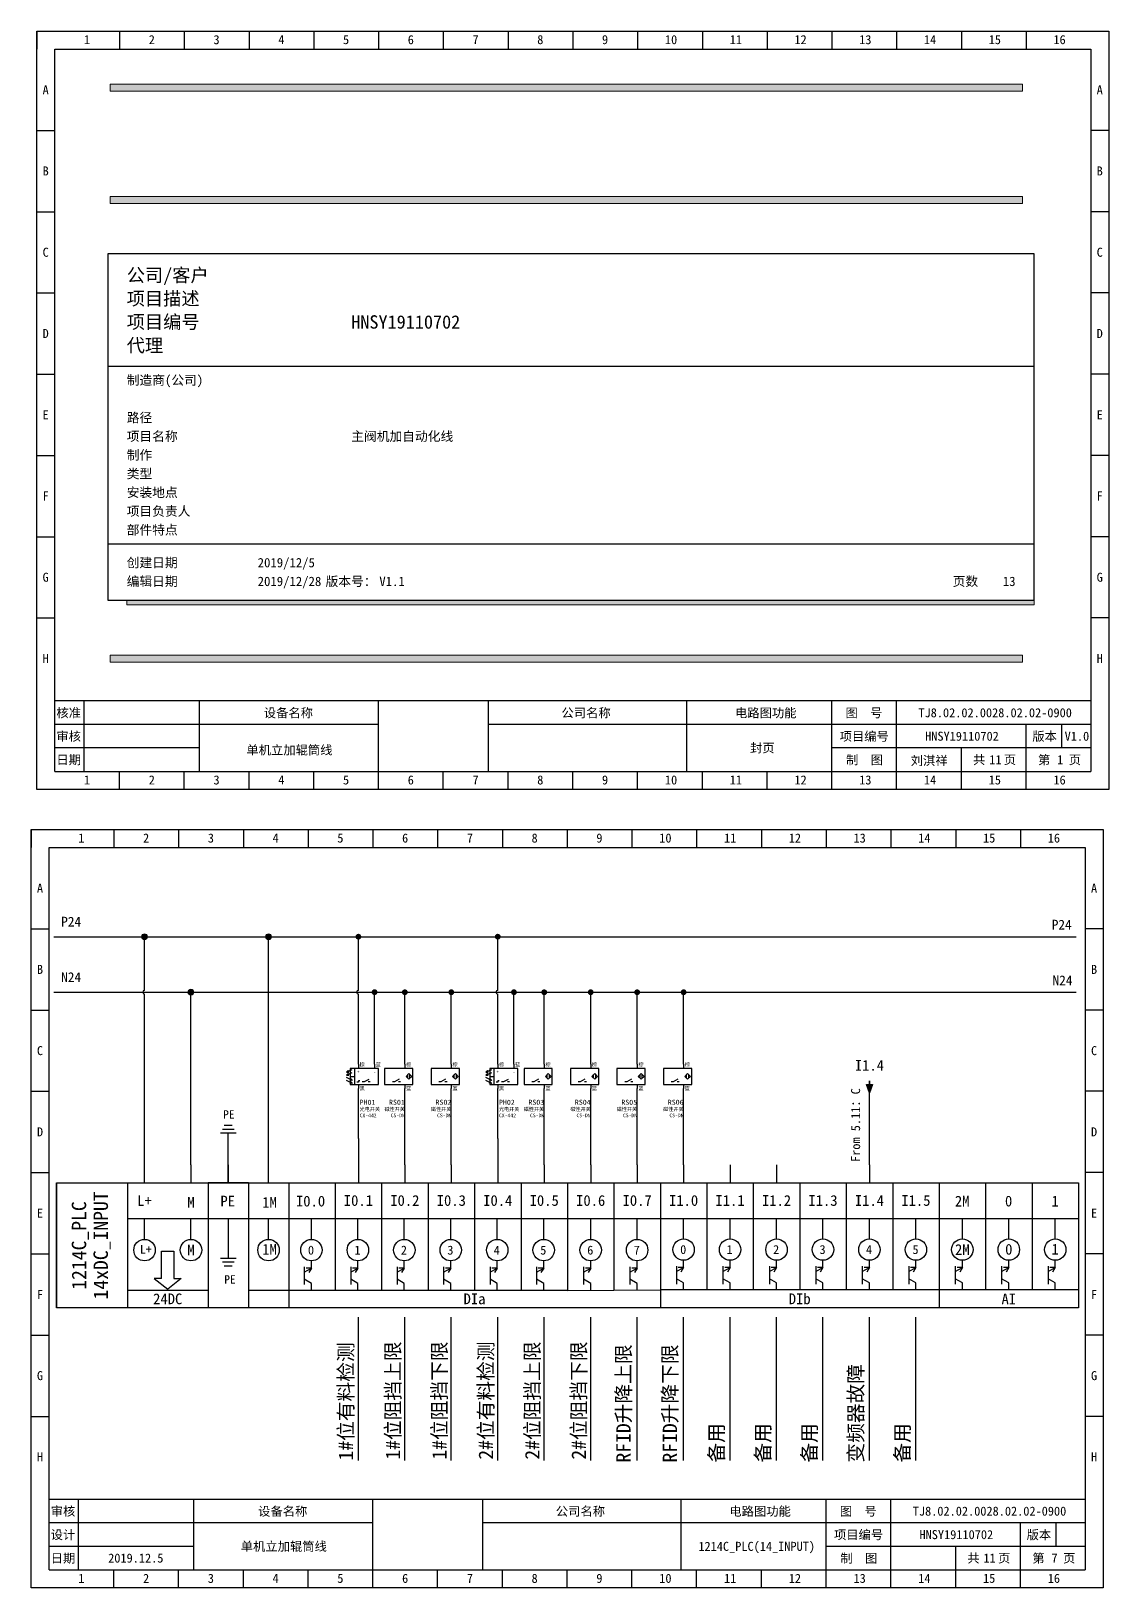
# Model space of a CAD drawing. Header units: millimetres. Extents: x 2035 to 3883, y 1511 to 1945.
# Drawn here: x 2035.1 to 2333.7, y 1513.8 to 1944.9 of the extents above; entities that cross this region are included whole.
import ezdxf
from ezdxf.enums import TextEntityAlignment as Align

# ---------------------------------------------------------------- set-up
doc = ezdxf.new("R2010")
doc.units = ezdxf.units.MM
for name, color, linetype, lineweight in [('EPLAN200', 73, 'Continuous', 35), ('EPLAN300', 5, 'Continuous', 25), ('EPLAN311', 1, 'Continuous', 25), ('EPLAN451', 73, 'Continuous', 35)]:
    doc.layers.add(name, color=color, linetype=linetype, lineweight=lineweight)
doc.styles.get("Standard").update_dxf_attribs({"font": 'arial.ttf'})
doc.styles.add('宋体', font='')
doc.styles.get('宋体').set_extended_font_data('宋体')

# ---------------------------------------------------------------- blocks, each defined once
blk = doc.blocks.new('*U89')
blk.add_line((-2.5, 0), (2.5, 0))
blk = doc.blocks.new('*U90')
at = {"color": 0, "linetype": 'ByBlock', "lineweight": -2, "transparency": 16777216}
for p in [(0, 0), (0, -22.5), (0, -45), (0, -67.5), (0, -90), (0, -112.5), (0, -135)]:
    blk.add_blockref('*U89', p, dxfattribs=at)
blk = doc.blocks.new('*U91')
blk.add_line((-2.5, 0), (2.5, 0))
blk = doc.blocks.new('*U92')
at = {"color": 0, "linetype": 'ByBlock', "lineweight": -2, "transparency": 16777216}
for p in [(0, 0), (0, -22.5), (0, -45), (0, -67.5), (0, -90), (0, -112.5), (0, -135)]:
    blk.add_blockref('*U91', p, dxfattribs=at)
blk = doc.blocks.new('制图图框')
for p, q in [((-2700.08, 789.32), (-2403.08, 789.32)), ((-2700.08, 579.32), (-2700.08, 789.32)), ((-2700.08, 789.32), (-2700.08, 784.32)), ((-2700.08, 789.32), (-2695.08, 789.32)), ((-2677.15, 789.32), (-2677.15, 784.32)), ((-2659.21, 789.32), (-2659.21, 784.32)), ((-2641.27, 789.32), (-2641.27, 784.32)), ((-2623.33, 789.32), (-2623.33, 784.32)), ((-2605.4, 789.32), (-2605.4, 784.32)), ((-2587.46, 789.32), (-2587.46, 784.32)), ((-2569.52, 789.32), (-2569.52, 784.32)), ((-2551.58, 789.32), (-2551.58, 784.32)), ((-2533.65, 789.32), (-2533.65, 784.32)), ((-2515.71, 789.32), (-2515.71, 784.32)), ((-2497.77, 789.32), (-2497.77, 784.32)), ((-2479.83, 789.32), (-2479.83, 784.32)), ((-2461.9, 789.32), (-2461.9, 784.32)), ((-2443.96, 789.32), (-2443.96, 784.32)), ((-2426.02, 789.32), (-2426.02, 784.32)), ((-2403.08, 789.32), (-2403.08, 579.32)), ((-2403.08, 789.32), (-2403.08, 784.32)), ((-2695.08, 784.32), (-2408.08, 784.32)), ((-2695.08, 584.32), (-2695.08, 784.32)), ((-2408.08, 784.32), (-2408.08, 584.32)), ((-2408.08, 603.82), (-2695.08, 603.82)), ((-2687.08, 603.82), (-2687.08, 584.32)), ((-2655.08, 603.82), (-2655.08, 584.32)), ((-2655.08, 603.82), (-2655.08, 584.32)), ((-2605.4, 579.32), (-2605.4, 603.82)), ((-2575.08, 603.82), (-2575.08, 584.32)), ((-2575.08, 603.82), (-2575.08, 584.32)), ((-2575.08, 603.82), (-2575.08, 584.32)), ((-2520.08, 603.82), (-2520.08, 584.32)), ((-2479.83, 579.32), (-2479.83, 603.82)), ((-2461.9, 579.32), (-2461.9, 603.82)), ((-2655.08, 597.32), (-2695.08, 597.32)), ((-2605.4, 597.32), (-2655.08, 597.32)), ((-2408.08, 597.32), (-2575.08, 597.32)), ((-2426.02, 579.32), (-2426.02, 597.32)), ((-2416.18, 597.32), (-2416.18, 590.82)), ((-2655.08, 590.82), (-2695.08, 590.82)), ((-2408.08, 590.82), (-2479.83, 590.82)), ((-2443.96, 579.32), (-2443.96, 590.82)), ((-2695.08, 584.32), (-2408.08, 584.32)), ((-2677.15, 579.32), (-2677.15, 584.32)), ((-2659.21, 579.32), (-2659.21, 584.32)), ((-2641.27, 579.32), (-2641.27, 584.32)), ((-2623.33, 579.32), (-2623.33, 584.32)), ((-2587.46, 579.32), (-2587.46, 584.32)), ((-2569.52, 579.32), (-2569.52, 584.32)), ((-2551.58, 579.32), (-2551.58, 584.32)), ((-2533.65, 579.32), (-2533.65, 584.32)), ((-2515.71, 579.32), (-2515.71, 584.32)), ((-2497.77, 579.32), (-2497.77, 584.32)), ((-2403.08, 579.32), (-2700.08, 579.32))]:
    blk.add_line(p, q)
blk.add_blockref('*U90', (-2697.58, 761.82))
at = {"xscale": -1}
blk.add_blockref('*U92', (-2405.58, 761.82), dxfattribs=at)
at = {"style": '宋体'}
for s, p in [('1', (-2687.01, 785.71)), ('2', (-2669.07, 785.71)), ('3', (-2651.13, 785.71)), ('4', (-2633.2, 785.71)), ('5', (-2615.26, 785.71)), ('6', (-2597.32, 785.71)), ('7', (-2579.38, 785.71)), ('8', (-2561.45, 785.71)), ('9', (-2543.51, 785.71)), ('10', (-2526.07, 785.71)), ('11', (-2508.13, 785.71)), ('12', (-2490.2, 785.71)), ('13', (-2472.26, 785.71)), ('14', (-2454.32, 785.71)), ('15', (-2436.38, 785.71)), ('16', (-2418.45, 785.71)), ('A', (-2698.47, 771.84)), ('A', (-2406.47, 771.84)), ('B', (-2698.47, 749.34)), ('B', (-2406.47, 749.34)), ('C', (-2698.47, 726.84)), ('C', (-2406.47, 726.84)), ('D', (-2698.47, 704.34)), ('D', (-2406.47, 704.34)), ('E', (-2698.47, 681.84)), ('E', (-2406.47, 681.84)), ('F', (-2698.47, 659.34)), ('F', (-2406.47, 659.34)), ('G', (-2698.47, 636.84)), ('G', (-2406.47, 636.84)), ('H', (-2698.47, 614.34)), ('H', (-2406.47, 614.34)), ('审核', (-2694.65, 599.29)), ('设备名称', (-2637.2, 599.28)), ('公司名称', (-2554.73, 599.29)), ('电路图功能', (-2506.66, 599.29)), ('图  号', (-2476.05, 599.3)), ('设计', (-2694.66, 592.79)), ('项目编号', (-2477.68, 592.79)), ('版本', (-2424.3, 592.79)), ('日期', (-2694.66, 586.29)), ('制  图', (-2475.91, 586.28)), ('共   页', (-2440.72, 586.31)), ('第   页', (-2422.72, 586.3)), ('1', (-2687.01, 580.71)), ('2', (-2669.07, 580.71)), ('3', (-2651.13, 580.71)), ('4', (-2633.2, 580.71)), ('5', (-2615.26, 580.71)), ('6', (-2597.32, 580.71)), ('7', (-2579.38, 580.71)), ('8', (-2561.45, 580.71)), ('9', (-2543.51, 580.71)), ('10', (-2526.07, 580.71)), ('11', (-2508.13, 580.71)), ('12', (-2490.2, 580.71)), ('13', (-2472.26, 580.71)), ('14', (-2454.32, 580.71)), ('15', (-2436.38, 580.71)), ('16', (-2418.45, 580.71))]:
    blk.add_text(s, height=2.5, dxfattribs=at).set_placement(p)
blk = doc.blocks.new('*U71')
blk.add_line((0, 0.14), (0, 5.8))
blk.add_circle((0, -2.83), 2.97)
blk = doc.blocks.new('*U72')
at = {"color": 0, "linetype": 'ByBlock', "lineweight": -2, "transparency": 16777216}
for p in [(0, 0), (12.87, 0), (25.74, 0)]:
    blk.add_blockref('*U71', p, dxfattribs=at)
blk = doc.blocks.new('F26_001')
at = {"layer": 'EPLAN200', "linetype": 'Continuous', "lineweight": 13, "ltscale": 4}
for points in [[(9, 273.5), (399, 273.5), (399, 276.5), (9, 276.5)], [(9, 225.5), (399, 225.5), (399, 228.5), (9, 228.5)], [(16, 54), (404, 54), (404, 56), (16, 56)]]:
    blk.add_hatch(color=73, dxfattribs=at).paths.add_polyline_path(points, flags=0)
at = {"layer": 'EPLAN200', "linetype": 'Continuous', "lineweight": 9}
blk.add_hatch(color=73, dxfattribs=at).paths.add_polyline_path([(9, 29.5), (399, 29.5), (399, 32.5), (9, 32.5)], flags=0)
at = {"layer": 'EPLAN200', "color": 73, "linetype": 'Continuous', "lineweight": 25, "ltscale": 4}
for p, q in [((8, 156), (404, 156)), ((8, 80), (404, 80))]:
    blk.add_line(p, q, dxfattribs=at)
at = {"layer": 'EPLAN200', "color": 73, "linetype": 'Continuous', "lineweight": 13, "ltscale": 4}
for points in [[(9, 273.5), (399, 273.5), (399, 276.5), (9, 276.5)], [(9, 225.5), (399, 225.5), (399, 228.5), (9, 228.5)], [(16, 54), (404, 54), (404, 56), (16, 56)]]:
    blk.add_lwpolyline(points, close=True, dxfattribs=at)
at = {"layer": 'EPLAN200', "color": 73, "linetype": 'Continuous', "lineweight": 25, "ltscale": 4}
blk.add_lwpolyline([(8, 56), (404, 56), (404, 204), (8, 204)], close=True, dxfattribs=at)
at = {"layer": 'EPLAN200', "color": 73, "linetype": 'Continuous', "lineweight": 9}
blk.add_lwpolyline([(9, 29.5), (399, 29.5), (399, 32.5), (9, 32.5)], close=True, dxfattribs=at)
at = {"color": 73}
blk.add_attdef('4_11015', text='', height=2.85, dxfattribs=at).set_placement((404, 280), align=Align.RIGHT)
for tag, p, height in [('14_10015_1', (124, 254), 11.42), ('14_10100', (112, 192), 5.71), ('14_10011', (112, 182), 5.71), ('14_10013', (112, 172), 5.71), ('14_10014', (112, 162), 5.71), ('14_10015', (112, 148), 4), ('14_10901[1]', (112, 132), 4), ('14_10000', (112, 124), 4), ('14_10030', (112, 116), 4), ('14_10031', (112, 108), 4), ('14_10032', (112, 100), 4), ('14_10025', (112, 92), 4), ('14_10033', (112, 84), 4)]:
    blk.add_attdef(tag, p, '', height=height, dxfattribs=at)
for tag, p in [('14_10021', (72, 72)), ('14_10023', (72, 64))]:
    blk.add_attdef(tag, text='', height=4, dxfattribs=at).set_placement(p, align=Align.MIDDLE_LEFT)
blk.add_attdef('14_10300', text='', height=4, dxfattribs=at).set_placement((396, 64), align=Align.MIDDLE_RIGHT)
at = {"layer": 'EPLAN200', "color": 73, "style": '宋体'}
for s, height, p in [('公司/客户', 5.71, (16, 192)), ('项目描述', 5.71, (16, 182)), ('项目编号', 5.71, (16, 172)), ('代理', 5.71, (16, 162)), ('制造商(公司)', 3.997, (16, 148)), ('路径', 3.997, (16, 132)), ('项目名称', 3.997, (16, 124)), ('制作', 3.997, (16, 116)), ('类型', 3.997, (16, 108)), ('安装地点', 3.997, (16, 100)), ('项目负责人', 3.997, (16, 92)), ('部件特点', 3.997, (16, 84))]:
    blk.add_text(s, height=height, dxfattribs=at).set_placement(p)
for s, p in [('创建日期', (16, 72)), ('编辑日期', (16, 64)), ('版本号：', (101, 64)), ('V1.1', (124, 64))]:
    blk.add_text(s, height=3.997, dxfattribs=at).set_placement(p, align=Align.MIDDLE_LEFT)
blk.add_text('页数', height=3.997, dxfattribs=at).set_placement((380, 64), align=Align.MIDDLE_RIGHT)
blk = doc.blocks.new('*U102')
blk.add_line((-2.5, 0), (2.5, 0))
blk = doc.blocks.new('*U103')
at = {"color": 0, "linetype": 'ByBlock', "lineweight": -2, "transparency": 16777216}
for p in [(0, 0), (0, -22.5), (0, -45), (0, -67.5), (0, -90), (0, -112.5), (0, -135)]:
    blk.add_blockref('*U102', p, dxfattribs=at)
blk = doc.blocks.new('*U104')
blk.add_line((-2.5, 0), (2.5, 0))
blk = doc.blocks.new('*U105')
at = {"color": 0, "linetype": 'ByBlock', "lineweight": -2, "transparency": 16777216}
for p in [(0, 0), (0, -22.5), (0, -45), (0, -67.5), (0, -90), (0, -112.5), (0, -135)]:
    blk.add_blockref('*U104', p, dxfattribs=at)
blk = doc.blocks.new('目录图框')
for p, q in [((-3010.08, 789.32), (-2713.08, 789.32)), ((-3010.08, 579.32), (-3010.08, 789.32)), ((-3010.08, 789.32), (-3010.08, 784.32)), ((-3010.08, 789.32), (-3005.08, 789.32)), ((-2987.15, 789.32), (-2987.15, 784.32)), ((-2969.21, 789.32), (-2969.21, 784.32)), ((-2951.27, 789.32), (-2951.27, 784.32)), ((-2933.33, 789.32), (-2933.33, 784.32)), ((-2915.4, 789.32), (-2915.4, 784.32)), ((-2897.46, 789.32), (-2897.46, 784.32)), ((-2879.52, 789.32), (-2879.52, 784.32)), ((-2861.58, 789.32), (-2861.58, 784.32)), ((-2843.65, 789.32), (-2843.65, 784.32)), ((-2825.71, 789.32), (-2825.71, 784.32)), ((-2807.77, 789.32), (-2807.77, 784.32)), ((-2789.83, 789.32), (-2789.83, 784.32)), ((-2771.9, 789.32), (-2771.9, 784.32)), ((-2753.96, 789.32), (-2753.96, 784.32)), ((-2736.02, 789.32), (-2736.02, 784.32)), ((-2713.08, 789.32), (-2713.08, 579.32)), ((-2713.08, 789.32), (-2713.08, 784.32)), ((-3005.08, 784.32), (-2718.08, 784.32)), ((-3005.08, 584.32), (-3005.08, 784.32)), ((-2718.08, 784.32), (-2718.08, 584.32)), ((-2718.08, 603.82), (-3005.08, 603.82)), ((-2997.08, 603.82), (-2997.08, 584.32)), ((-2965.08, 603.82), (-2965.08, 584.32)), ((-2965.08, 603.82), (-2965.08, 584.32)), ((-2915.4, 579.32), (-2915.4, 603.82)), ((-2885.08, 603.82), (-2885.08, 584.32)), ((-2885.08, 603.82), (-2885.08, 584.32)), ((-2885.08, 603.82), (-2885.08, 584.32)), ((-2830.08, 603.82), (-2830.08, 584.32)), ((-2789.83, 579.32), (-2789.83, 603.82)), ((-2771.9, 579.32), (-2771.9, 603.82)), ((-2965.08, 597.32), (-3005.08, 597.32)), ((-2915.4, 597.32), (-2965.08, 597.32)), ((-2718.08, 597.32), (-2885.08, 597.32)), ((-2736.02, 579.32), (-2736.02, 597.32)), ((-2726.18, 597.32), (-2726.18, 590.82)), ((-2965.08, 590.82), (-3005.08, 590.82)), ((-2718.08, 590.82), (-2789.83, 590.82)), ((-2753.96, 579.32), (-2753.96, 590.82)), ((-3005.08, 584.32), (-2718.08, 584.32)), ((-2987.15, 579.32), (-2987.15, 584.32)), ((-2969.21, 579.32), (-2969.21, 584.32)), ((-2951.27, 579.32), (-2951.27, 584.32)), ((-2933.33, 579.32), (-2933.33, 584.32)), ((-2897.46, 579.32), (-2897.46, 584.32)), ((-2879.52, 579.32), (-2879.52, 584.32)), ((-2861.58, 579.32), (-2861.58, 584.32)), ((-2843.65, 579.32), (-2843.65, 584.32)), ((-2825.71, 579.32), (-2825.71, 584.32)), ((-2807.77, 579.32), (-2807.77, 584.32)), ((-2713.08, 579.32), (-3010.08, 579.32))]:
    blk.add_line(p, q)
blk.add_blockref('*U103', (-3007.58, 761.82))
at = {"xscale": -1}
blk.add_blockref('*U105', (-2715.58, 761.82), dxfattribs=at)
at = {"style": '宋体'}
for s, p in [('1', (-2997.01, 785.71)), ('2', (-2979.07, 785.71)), ('3', (-2961.13, 785.71)), ('4', (-2943.2, 785.71)), ('5', (-2925.26, 785.71)), ('6', (-2907.32, 785.71)), ('7', (-2889.38, 785.71)), ('8', (-2871.45, 785.71)), ('9', (-2853.51, 785.71)), ('10', (-2836.07, 785.71)), ('11', (-2818.13, 785.71)), ('12', (-2800.2, 785.71)), ('13', (-2782.26, 785.71)), ('14', (-2764.32, 785.71)), ('15', (-2746.38, 785.71)), ('16', (-2728.45, 785.71)), ('A', (-3008.47, 771.84)), ('A', (-2716.47, 771.84)), ('B', (-3008.47, 749.34)), ('B', (-2716.47, 749.34)), ('C', (-3008.47, 726.84)), ('C', (-2716.47, 726.84)), ('D', (-3008.47, 704.34)), ('D', (-2716.47, 704.34)), ('E', (-3008.47, 681.84)), ('E', (-2716.47, 681.84)), ('F', (-3008.47, 659.34)), ('F', (-2716.47, 659.34)), ('G', (-3008.47, 636.84)), ('G', (-2716.47, 636.84)), ('H', (-3008.47, 614.34)), ('H', (-2716.47, 614.34)), ('核准', (-3004.65, 599.29)), ('设备名称', (-2947.2, 599.28)), ('公司名称', (-2864.73, 599.29)), ('电路图功能', (-2816.66, 599.29)), ('图  号', (-2786.05, 599.3)), ('审核', (-3004.66, 592.79)), ('项目编号', (-2787.68, 592.79)), ('版本', (-2734.3, 592.79)), ('日期', (-3004.66, 586.29)), ('制  图', (-2785.91, 586.28)), ('共   页', (-2750.72, 586.31)), ('第   页', (-2732.72, 586.3)), ('1', (-2997.01, 580.71)), ('2', (-2979.07, 580.71)), ('3', (-2961.13, 580.71)), ('4', (-2943.2, 580.71)), ('5', (-2925.26, 580.71)), ('6', (-2907.32, 580.71)), ('7', (-2889.38, 580.71)), ('8', (-2871.45, 580.71)), ('9', (-2853.51, 580.71)), ('10', (-2836.07, 580.71)), ('11', (-2818.13, 580.71)), ('12', (-2800.2, 580.71)), ('13', (-2782.26, 580.71)), ('14', (-2764.32, 580.71)), ('15', (-2746.38, 580.71)), ('16', (-2728.45, 580.71))]:
    blk.add_text(s, height=2.5, dxfattribs=at).set_placement(p)
blk = doc.blocks.new('光电光栅常开')
at = {"layer": 'EPLAN300', "linetype": 'Continuous', "lineweight": 25, "ltscale": 4}
for points in [[(-3.56, 6.25), (-4.09, 5.65), (-3.3, 5.72)], [(-3.56, 5.2), (-4.09, 4.6), (-3.3, 4.67)], [(-2.63, 3.39), (-2.1, 2.8), (-2.89, 2.87)], [(-2.63, 2.34), (-2.1, 1.75), (-2.89, 1.82)]]:
    blk.add_hatch(color=5, dxfattribs=at).paths.add_polyline_path(points, flags=0)
at = {"layer": 'EPLAN300', "color": 5, "linetype": 'Continuous', "lineweight": 25, "ltscale": 4}
for p, q in [((-3.43, 5.99), (-2.1, 6.65)), ((-3.43, 4.94), (-2.1, 5.6)), ((-1.4, 7), (-1.4, 1.4)), ((0, 8.4), (0, 7)), ((5.6, 8.4), (5.6, 7)), ((-2.76, 3.13), (-4.09, 3.8)), ((-2.76, 2.08), (-4.09, 2.75)), ((-2.8, 4.2), (-1.4, 4.2)), ((0, 2.71), (0, 2.19)), ((0, 1.4), (0, 0)), ((3.59, 3.14), (2.01, 2.36))]:
    blk.add_line(p, q, dxfattribs=at)
at = {"layer": 'EPLAN300', "color": 5, "linetype": 'Continuous', "lineweight": 25}
for p, q in [((0, 2.19), (-0.53, 2.19)), ((0.53, 2.71), (0, 2.71)), ((2.01, 2.36), (1.31, 2.36)), ((4.11, 2.36), (3.41, 2.36))]:
    blk.add_line(p, q, dxfattribs=at)
at = {"layer": 'EPLAN300', "color": 5, "linetype": 'Continuous', "lineweight": 25, "ltscale": 4}
for points in [[(-3.56, 6.25), (-4.09, 5.65), (-3.3, 5.72)], [(-2.8, 1.4), (7, 1.4), (7, 7), (-2.8, 7)], [(-3.56, 5.2), (-4.09, 4.6), (-3.3, 4.67)], [(-2.63, 3.39), (-2.1, 2.8), (-2.89, 2.87)], [(-2.63, 2.34), (-2.1, 1.75), (-2.89, 1.82)]]:
    blk.add_lwpolyline(points, close=True, dxfattribs=at)
at = {"color": 0, "style": '宋体'}
for tag, p in [('01', (0.42, 7.67)), ('03', (6.02, 7.67)), ('02', (0.42, -0.54)), ('05', (0.42, -7.76)), ('06', (0.42, -9.92))]:
    blk.add_attdef(tag, p, '', height=1.26, dxfattribs=at)
at = {"color": 5, "style": '宋体'}
blk.add_attdef('04', (0.42, -5.6), '', height=1.75, dxfattribs=at)
at = {"layer": 'EPLAN300', "color": 5, "style": '宋体'}
for s, p in [('+', (0, 5.84)), ('-', (5.6, 5.84))]:
    blk.add_text(s, height=1.05, dxfattribs=at).set_placement(p, align=Align.MIDDLE_CENTER)
blk = doc.blocks.new('磁性接近开关2线常开')
at = {"layer": 'EPLAN300', "color": 5, "linetype": 'Continuous', "lineweight": 25, "ltscale": 4}
for p, q in [((0, 8.4), (0, 7)), ((-2.01, 3.24), (-3.59, 2.36)), ((0, 1.4), (0, 0)), ((1.03, 3.58), (1.03, 4.82)), ((1.77, 3.58), (1.77, 4.82))]:
    blk.add_line(p, q, dxfattribs=at)
at = {"layer": 'EPLAN300', "color": 5, "linetype": 'Continuous', "lineweight": 25}
for p, q in [((-3.59, 2.36), (-4.29, 2.36)), ((-1.49, 2.36), (-2.19, 2.36))]:
    blk.add_line(p, q, dxfattribs=at)
at = {"layer": 'EPLAN300', "color": 5, "linetype": 'Continuous', "lineweight": 25, "ltscale": 4}
for points in [[(2.8, 7), (-7, 7), (-7, 1.4), (2.8, 1.4)], [(1.4, 5.19), (0.41, 4.2), (1.4, 3.21), (2.39, 4.2)]]:
    blk.add_lwpolyline(points, close=True, dxfattribs=at)
at = {"color": 0, "style": '宋体'}
for tag, p in [('01', (0.42, 7.67)), ('02', (0.42, -0.54))]:
    blk.add_attdef(tag, p, '', height=1.26, dxfattribs=at)
at = {"color": 5, "style": '宋体'}
blk.add_attdef('03', text='', height=1.75, dxfattribs=at).set_placement((0, -5.6), align=Align.RIGHT)
at = {"color": 0, "style": '宋体'}
for tag, p in [('04', (0, -7.76)), ('05', (0, -9.92))]:
    blk.add_attdef(tag, text='', height=1.26, dxfattribs=at).set_placement(p, align=Align.RIGHT)
blk = doc.blocks.new('箭头')
at = {"layer": 'EPLAN311', "linetype": 'Continuous', "lineweight": 25, "ltscale": 4}
blk.add_hatch(color=1, dxfattribs=at).paths.add_polyline_path([(0.875, 0.7), (2.8, 0), (0.875, -0.7)], flags=0)
at = {"layer": 'EPLAN311', "color": 1, "linetype": 'Continuous', "lineweight": 25, "ltscale": 4}
blk.add_line((0, 0), (0.875, 0), dxfattribs=at)
blk.add_lwpolyline([(0.875, 0.7), (2.8, 0), (0.875, -0.7)], close=True, dxfattribs=at)
at = {"color": 5}
blk.add_attdef('70_20010', text='', height=1.7535, dxfattribs=at).set_placement((3.5, -0.17535), align=Align.MIDDLE_LEFT)

msp = doc.modelspace()

# ---------------------------------------------------------------- hatches: boundary and pattern name
at = {"layer": 'EPLAN311', "linetype": 'ByBlock', "lineweight": 15, "ltscale": 4}
h = msp.add_hatch(color=0, dxfattribs=at)
edge = h.paths.add_edge_path()
edge.add_arc((2066.5, 1694.16), 0.81, 0, 360)
h = msp.add_hatch(color=0, dxfattribs=at)
edge = h.paths.add_edge_path()
edge.add_arc((2100.86, 1694.16), 0.81, 0, 360)
h = msp.add_hatch(color=0, dxfattribs=at)
edge = h.paths.add_edge_path()
edge.add_arc((2125.75, 1694.16), 0.81, 0, 360)
h = msp.add_hatch(color=0, dxfattribs=at)
edge = h.paths.add_edge_path()
edge.add_arc((2164.36, 1694.16), 0.81, 0, 360)
h = msp.add_hatch(color=0, dxfattribs=at)
edge = h.paths.add_edge_path()
edge.add_arc((2079.37, 1678.78), 0.81, 0, 360)
h = msp.add_hatch(color=0, dxfattribs=at)
edge = h.paths.add_edge_path()
edge.add_arc((2130.23, 1678.79), 0.81, 0, 360)
h = msp.add_hatch(color=0, dxfattribs=at)
edge = h.paths.add_edge_path()
edge.add_arc((2138.62, 1678.78), 0.81, 0, 360)
h = msp.add_hatch(color=0, dxfattribs=at)
edge = h.paths.add_edge_path()
edge.add_arc((2151.49, 1678.78), 0.81, 0, 360)
h = msp.add_hatch(color=0, dxfattribs=at)
edge = h.paths.add_edge_path()
edge.add_arc((2168.84, 1678.79), 0.81, 0, 360)
h = msp.add_hatch(color=0, dxfattribs=at)
edge = h.paths.add_edge_path()
edge.add_arc((2177.23, 1678.78), 0.81, 0, 360)
h = msp.add_hatch(color=0, dxfattribs=at)
edge = h.paths.add_edge_path()
edge.add_arc((2190.1, 1678.78), 0.81, 0, 360)
h = msp.add_hatch(color=0, dxfattribs=at)
edge = h.paths.add_edge_path()
edge.add_arc((2202.97, 1678.78), 0.81, 0, 360)
h = msp.add_hatch(color=0, dxfattribs=at)
edge = h.paths.add_edge_path()
edge.add_arc((2215.84, 1678.78), 0.81, 0, 360)

# ---------------------------------------------------------------- linework, layer by layer
for p, q in [((2066.5, 1679.28), (2066.5, 1694.16)), ((2100.86, 1649.5), (2100.86, 1694.16)), ((2125.75, 1679.28), (2125.75, 1694.16)), ((2164.36, 1679.28), (2164.36, 1694.16)), ((2041.35, 1678.78), (2324.63, 1678.76)), ((2066.5, 1626.04), (2066.5, 1678.28)), ((2079.37, 1630.99), (2079.37, 1678.78)), ((2125.75, 1658.82), (2125.75, 1678.28)), ((2130.23, 1658.82), (2130.23, 1678.78)), ((2138.62, 1658.82), (2138.62, 1678.78)), ((2151.49, 1658.82), (2151.49, 1678.78)), ((2164.36, 1658.82), (2164.36, 1678.28)), ((2168.84, 1658.82), (2168.84, 1678.78)), ((2177.23, 1658.82), (2177.23, 1678.77)), ((2190.1, 1658.82), (2190.1, 1678.77)), ((2202.97, 1658.82), (2202.97, 1678.77)), ((2215.84, 1658.82), (2215.84, 1678.77)), ((2125.75, 1638.27), (2125.75, 1652.1)), ((2138.62, 1630.99), (2138.62, 1652.1)), ((2151.49, 1630.99), (2151.49, 1652.1)), ((2164.36, 1638.27), (2164.36, 1652.1)), ((2177.23, 1630.99), (2177.23, 1652.1)), ((2190.1, 1630.99), (2190.1, 1652.1)), ((2202.97, 1630.99), (2202.97, 1652.1)), ((2215.84, 1630.99), (2215.84, 1652.1)), ((2267.32, 1630.99), (2267.32, 1654.25)), ((2100.86, 1630.99), (2100.86, 1649.5)), ((2089.69, 1630.99), (2089.69, 1639.82)), ((2125.75, 1638.27), (2125.75, 1630.99)), ((2164.36, 1638.27), (2164.36, 1630.99)), ((2079.37, 1630.99), (2079.37, 1626.04)), ((2089.69, 1630.99), (2089.69, 1626.04)), ((2089.69, 1626.04), (2089.69, 1630.99)), ((2100.86, 1626.04), (2100.86, 1630.99)), ((2125.75, 1630.99), (2125.75, 1626.04)), ((2138.62, 1630.99), (2138.62, 1626.04)), ((2151.49, 1630.99), (2151.49, 1626.04)), ((2164.36, 1630.99), (2164.36, 1626.04)), ((2177.23, 1630.99), (2177.23, 1626.04)), ((2190.1, 1630.99), (2190.1, 1626.04)), ((2202.97, 1630.99), (2202.97, 1626.04)), ((2215.84, 1630.99), (2215.84, 1626.04)), ((2228.71, 1630.99), (2228.71, 1626.04)), ((2241.58, 1630.99), (2241.58, 1626.04)), ((2267.32, 1630.99), (2267.32, 1626.04)), ((2042.1, 1626.04), (2325.24, 1626.04)), ((2042.1, 1591.39), (2042.1, 1626.04)), ((2042.1, 1626.04), (2042.1, 1591.39)), ((2061.76, 1626.04), (2061.76, 1591.39)), ((2067.84, 1626.04), (2072.64, 1626.04)), ((2084.1, 1626.04), (2084.1, 1591.39)), ((2095.27, 1626.04), (2084.1, 1626.04)), ((2095.27, 1626.04), (2087.8, 1626.04)), ((2095.27, 1626.04), (2095.27, 1591.39)), ((2106.45, 1626.04), (2106.45, 1591.39)), ((2119.32, 1626.04), (2119.32, 1596.19)), ((2132.19, 1626.04), (2132.19, 1596.19)), ((2145.06, 1626.04), (2145.06, 1596.19)), ((2157.93, 1626.04), (2157.93, 1596.19)), ((2170.8, 1626.04), (2170.8, 1596.19)), ((2183.67, 1626.04), (2183.67, 1596.19)), ((2196.54, 1626.04), (2196.54, 1596.27)), ((2209.41, 1626.04), (2209.41, 1591.39)), ((2222.28, 1626.04), (2222.28, 1596.34)), ((2235.15, 1626.04), (2235.15, 1596.34)), ((2248.02, 1626.04), (2248.02, 1596.34)), ((2260.89, 1626.04), (2260.89, 1596.34)), ((2273.76, 1626.04), (2273.76, 1596.34)), ((2286.63, 1626.04), (2286.63, 1591.39)), ((2299.5, 1626.04), (2299.5, 1596.34)), ((2312.37, 1626.04), (2312.37, 1596.34)), ((2325.24, 1626.04), (2325.24, 1591.39)), ((2325.24, 1626.04), (2325.24, 1591.39)), ((2061.76, 1616.14), (2325.24, 1616.14)), ((2066.5, 1610.33), (2066.5, 1616.14)), ((2079.37, 1610.33), (2079.37, 1616.14)), ((2089.69, 1616.14), (2089.69, 1607.31)), ((2100.86, 1610.33), (2100.86, 1616.14)), ((2112.73, 1610.33), (2112.73, 1615.98)), ((2125.6, 1610.33), (2125.6, 1615.98)), ((2138.47, 1610.33), (2138.47, 1615.98)), ((2151.34, 1610.33), (2151.34, 1615.98)), ((2164.21, 1610.33), (2164.21, 1615.98)), ((2177.08, 1610.33), (2177.08, 1615.98)), ((2190.1, 1610.33), (2190.1, 1615.98)), ((2202.97, 1610.33), (2202.97, 1615.98)), ((2215.84, 1610.49), (2215.84, 1616.14)), ((2228.71, 1610.49), (2228.71, 1616.14)), ((2241.58, 1610.49), (2241.58, 1616.14)), ((2254.45, 1610.49), (2254.45, 1616.14)), ((2267.32, 1610.49), (2267.32, 1616.14)), ((2280.19, 1610.49), (2280.19, 1616.14)), ((2071.24, 1607.05), (2074.63, 1607.05)), ((2071.24, 1599.48), (2071.24, 1607.05)), ((2074.63, 1607.05), (2074.63, 1599.48)), ((2112.73, 1602.41), (2112.73, 1604.39)), ((2125.6, 1602.41), (2125.6, 1604.39)), ((2138.47, 1602.41), (2138.47, 1604.39)), ((2151.34, 1602.41), (2151.34, 1604.39)), ((2164.21, 1602.41), (2164.21, 1604.39)), ((2177.08, 1602.41), (2177.08, 1604.39)), ((2190.1, 1602.41), (2190.1, 1604.39)), ((2202.97, 1602.41), (2202.97, 1604.39)), ((2215.84, 1602.57), (2215.84, 1604.55)), ((2228.71, 1602.57), (2228.71, 1604.55)), ((2241.58, 1602.57), (2241.58, 1604.55)), ((2254.45, 1602.57), (2254.45, 1604.55)), ((2267.32, 1602.57), (2267.32, 1604.55)), ((2280.19, 1602.57), (2280.19, 1604.55)), ((2293.06, 1602.57), (2293.06, 1604.55)), ((2305.93, 1602.57), (2305.93, 1604.55)), ((2318.8, 1602.57), (2318.8, 1604.55)), ((2069.22, 1599.48), (2072.93, 1596.6)), ((2071.24, 1599.48), (2069.22, 1599.48)), ((2076.65, 1599.48), (2072.93, 1596.6)), ((2074.63, 1599.48), (2076.65, 1599.48)), ((2110.75, 1602.76), (2110.75, 1597.81)), ((2110.75, 1601.27), (2112.73, 1602.41)), ((2112.73, 1602.41), (2111.24, 1602.41)), ((2112.73, 1602.41), (2111.98, 1601.13)), ((2123.62, 1602.76), (2123.62, 1597.81)), ((2123.62, 1601.27), (2125.6, 1602.41)), ((2125.6, 1602.41), (2124.11, 1602.41)), ((2125.6, 1602.41), (2124.85, 1601.13)), ((2136.49, 1602.76), (2136.49, 1597.81)), ((2136.49, 1601.27), (2138.47, 1602.41)), ((2138.47, 1602.41), (2136.98, 1602.41)), ((2138.47, 1602.41), (2137.72, 1601.13)), ((2149.36, 1602.76), (2149.36, 1597.81)), ((2149.36, 1601.27), (2151.34, 1602.41)), ((2151.34, 1602.41), (2149.85, 1602.41)), ((2151.34, 1602.41), (2150.59, 1601.13)), ((2162.23, 1602.76), (2162.23, 1597.81)), ((2162.23, 1601.27), (2164.21, 1602.41)), ((2164.21, 1602.41), (2162.72, 1602.41)), ((2164.21, 1602.41), (2163.46, 1601.13)), ((2175.1, 1602.76), (2175.1, 1597.81)), ((2175.1, 1601.27), (2177.08, 1602.41)), ((2177.08, 1602.41), (2175.59, 1602.41)), ((2177.08, 1602.41), (2176.33, 1601.13)), ((2188.12, 1602.76), (2188.12, 1597.81)), ((2188.12, 1601.27), (2190.1, 1602.41)), ((2190.1, 1602.41), (2188.62, 1602.41)), ((2190.1, 1602.41), (2189.36, 1601.13)), ((2200.99, 1602.76), (2200.99, 1597.81)), ((2200.99, 1601.27), (2202.97, 1602.41)), ((2202.97, 1602.41), (2201.49, 1602.41)), ((2202.97, 1602.41), (2202.23, 1601.13)), ((2213.86, 1602.92), (2213.86, 1597.97)), ((2213.86, 1601.43), (2215.84, 1602.57)), ((2215.84, 1598.32), (2213.86, 1599.45)), ((2215.84, 1602.57), (2214.36, 1602.57)), ((2215.84, 1602.57), (2215.1, 1601.29)), ((2226.73, 1602.92), (2226.73, 1597.97)), ((2226.73, 1601.43), (2228.71, 1602.57)), ((2228.71, 1598.32), (2226.73, 1599.45)), ((2228.71, 1602.57), (2227.23, 1602.57)), ((2228.71, 1602.57), (2227.97, 1601.29)), ((2239.6, 1602.92), (2239.6, 1597.97)), ((2239.6, 1601.43), (2241.58, 1602.57)), ((2241.58, 1598.32), (2239.6, 1599.45)), ((2241.58, 1602.57), (2240.1, 1602.57)), ((2241.58, 1602.57), (2240.84, 1601.29)), ((2252.47, 1602.92), (2252.47, 1597.97)), ((2252.47, 1601.43), (2254.45, 1602.57)), ((2254.45, 1598.32), (2252.47, 1599.45)), ((2254.45, 1602.57), (2252.97, 1602.57)), ((2254.45, 1602.57), (2253.71, 1601.29)), ((2265.34, 1602.92), (2265.34, 1597.97)), ((2265.34, 1601.43), (2267.32, 1602.57)), ((2267.32, 1598.32), (2265.34, 1599.45)), ((2267.32, 1602.57), (2265.84, 1602.57)), ((2267.32, 1602.57), (2266.58, 1601.29)), ((2278.21, 1602.92), (2278.21, 1597.97)), ((2278.21, 1601.43), (2280.19, 1602.57)), ((2280.19, 1598.32), (2278.21, 1599.45)), ((2280.19, 1602.57), (2278.71, 1602.57)), ((2280.19, 1602.57), (2279.45, 1601.29)), ((2291.08, 1602.92), (2291.08, 1597.97)), ((2291.08, 1601.43), (2293.06, 1602.57)), ((2293.06, 1598.32), (2291.08, 1599.45)), ((2293.06, 1602.57), (2291.58, 1602.57)), ((2293.06, 1602.57), (2292.32, 1601.29)), ((2303.95, 1602.92), (2303.95, 1597.97)), ((2303.95, 1601.43), (2305.93, 1602.57)), ((2305.93, 1598.32), (2303.95, 1599.45)), ((2305.93, 1602.57), (2304.45, 1602.57)), ((2305.93, 1602.57), (2305.19, 1601.29)), ((2316.82, 1602.92), (2316.82, 1597.97)), ((2316.82, 1601.43), (2318.8, 1602.57)), ((2318.8, 1598.32), (2316.82, 1599.45)), ((2318.8, 1602.57), (2317.32, 1602.57)), ((2318.8, 1602.57), (2318.06, 1601.29)), ((2084.1, 1596.18), (2061.76, 1596.18)), ((2100.76, 1596.19), (2095.27, 1596.19)), ((2183.67, 1596.19), (2100.76, 1596.19)), ((2112.73, 1598.16), (2110.75, 1599.29)), ((2112.73, 1596.18), (2112.73, 1598.16)), ((2125.6, 1598.16), (2123.62, 1599.29)), ((2125.6, 1596.18), (2125.6, 1598.16)), ((2138.47, 1598.16), (2136.49, 1599.29)), ((2138.47, 1596.18), (2138.47, 1598.16)), ((2151.34, 1598.16), (2149.36, 1599.29)), ((2151.34, 1596.18), (2151.34, 1598.16)), ((2164.21, 1598.16), (2162.23, 1599.29)), ((2164.21, 1596.18), (2164.21, 1598.16)), ((2177.08, 1598.16), (2175.1, 1599.29)), ((2177.08, 1596.18), (2177.08, 1598.16)), ((2183.67, 1596.19), (2209.41, 1596.34)), ((2190.1, 1598.16), (2188.12, 1599.29)), ((2190.1, 1596.18), (2190.1, 1598.16)), ((2202.97, 1598.16), (2200.99, 1599.29)), ((2202.97, 1596.18), (2202.97, 1598.16)), ((2325.24, 1596.34), (2209.41, 1596.34)), ((2215.84, 1596.34), (2215.84, 1598.32)), ((2228.71, 1596.34), (2228.71, 1598.32)), ((2241.58, 1596.34), (2241.58, 1598.32)), ((2254.45, 1596.34), (2254.45, 1598.32)), ((2267.32, 1596.34), (2267.32, 1598.32)), ((2280.19, 1596.34), (2280.19, 1598.32)), ((2293.06, 1596.34), (2293.06, 1598.32)), ((2305.93, 1596.34), (2305.93, 1598.32)), ((2318.8, 1596.34), (2318.8, 1598.32)), ((2325.24, 1591.39), (2042.1, 1591.39)), ((2125.75, 1549.1), (2125.75, 1588.8)), ((2138.62, 1549.1), (2138.62, 1588.8)), ((2151.49, 1549.1), (2151.49, 1588.8)), ((2164.36, 1549.1), (2164.36, 1588.8)), ((2177.23, 1549.1), (2177.23, 1588.8)), ((2190.1, 1549.1), (2190.1, 1588.8)), ((2202.97, 1549.1), (2202.97, 1588.8)), ((2215.84, 1549.1), (2215.84, 1588.8)), ((2228.71, 1549.1), (2228.71, 1588.8)), ((2241.58, 1549.1), (2241.58, 1588.8)), ((2254.45, 1549.1), (2254.45, 1588.8)), ((2267.32, 1549.1), (2267.32, 1588.8)), ((2280.19, 1549.1), (2280.19, 1588.8))]:
    msp.add_line(p, q)
at = {"linetype": 'Continuous', "lineweight": 25, "ltscale": 4}
for p, q in [((2087.53, 1639.82), (2091.85, 1639.82)), ((2088.07, 1640.9), (2091.31, 1640.9)), ((2088.61, 1641.98), (2090.77, 1641.98)), ((2089.69, 1632.12), (2089.69, 1634.28)), ((2087.53, 1605.16), (2091.85, 1605.16)), ((2088.07, 1604.08), (2091.31, 1604.08)), ((2089.69, 1607.31), (2089.69, 1605.16)), ((2088.61, 1603), (2090.77, 1603))]:
    msp.add_line(p, q, dxfattribs=at)
for centre in [(2066.5, 1607.36), (2079.37, 1607.36), (2100.86, 1607.36), (2112.73, 1607.36), (2125.6, 1607.36), (2138.47, 1607.36), (2151.34, 1607.36), (2164.21, 1607.36), (2177.08, 1607.36), (2190.1, 1607.36), (2202.97, 1607.36), (2215.84, 1607.52), (2228.71, 1607.52), (2241.58, 1607.52), (2254.45, 1607.52), (2267.32, 1607.52), (2280.19, 1607.52)]:
    msp.add_circle(centre, 2.97)
for centre in [(2066.5, 1678.78), (2125.75, 1678.78), (2164.36, 1678.78)]:
    msp.add_arc(centre, 0.5, 90, 270)
at = {"layer": 'EPLAN311', "color": 7, "linetype": 'Continuous', "lineweight": 25, "ltscale": 4}
for p, q in [((2041.35, 1694.16), (2056.3, 1694.16)), ((2056.3, 1694.16), (2324.63, 1694.16))]:
    msp.add_line(p, q, dxfattribs=at)
at = {"layer": 'EPLAN311', "color": 0, "linetype": 'ByBlock', "lineweight": 15, "ltscale": 4}
for centre in [(2066.5, 1694.16), (2100.86, 1694.16), (2079.37, 1678.78)]:
    msp.add_circle(centre, 0.81, dxfattribs=at)

# ---------------------------------------------------------------- block references
for name, p in [('目录图框', (5046.74, 1155.61)), ('制图图框', (4735.17, 934.52)), ('*U72', (2293.06, 1610.35))]:
    msp.add_blockref(name, p)
ref = msp.add_blockref('F26_001', (2051.2, 1751.09), dxfattribs=dict(xscale=0.648, yscale=0.648, zscale=0.648))
ref.add_attrib('14_10021', '2019/12/5', dxfattribs={"layer": 'EPLAN451', "height": 2.59, "style": '宋体'}).set_placement((2097.85, 1797.74), align=Align.MIDDLE_LEFT)
ref.add_attrib('14_10013', 'HNSY19110702', (2123.77, 1862.54), dxfattribs={"layer": 'EPLAN451', "height": 3.6998, "style": '宋体'})
ref.add_attrib('14_10300', '13', dxfattribs={"layer": 'EPLAN451', "color": 73, "height": 2.59, "style": '宋体'}).set_placement((2307.8, 1792.56), align=Align.MIDDLE_RIGHT)
ref.add_attrib('14_10000', '主阀机加自动化线', (2123.77, 1831.44), dxfattribs={"layer": 'EPLAN451', "color": 73, "height": 2.59, "style": '宋体'})
ref.add_attrib('14_10023', '2019/12/28', dxfattribs={"layer": 'EPLAN451', "color": 73, "height": 2.59, "style": '宋体'}).set_placement((2097.85, 1792.56), align=Align.MIDDLE_LEFT)
at = {"xscale": 0.8, "yscale": 0.8, "zscale": 0.8}
for name, p, values in [('光电光栅常开', (2125.75, 1652.1), {'01': '棕', '02': '黑', '03': '蓝', '04': 'PH01', '05': '光电开关', '06': 'CX-442'}), ('磁性接近开关2线常开', (2138.62, 1652.1), {'05': 'CS-DN', '04': '磁性开关', '03': 'RS01', '02': '篮', '01': '棕'}), ('磁性接近开关2线常开', (2151.49, 1652.1), {'05': 'CS-DN', '04': '磁性开关', '03': 'RS02', '02': '篮', '01': '棕'}), ('光电光栅常开', (2164.36, 1652.1), {'01': '棕', '02': '黑', '03': '蓝', '04': 'PH02', '05': '光电开关', '06': 'CX-442'}), ('磁性接近开关2线常开', (2177.23, 1652.1), {'05': 'CS-DN', '04': '磁性开关', '03': 'RS03', '02': '篮', '01': '棕'}), ('磁性接近开关2线常开', (2190.1, 1652.1), {'05': 'CS-DN', '04': '磁性开关', '03': 'RS04', '02': '篮', '01': '棕'}), ('磁性接近开关2线常开', (2202.97, 1652.1), {'05': 'CS-DN', '04': '磁性开关', '03': 'RS05', '02': '篮', '01': '棕'}), ('磁性接近开关2线常开', (2215.84, 1652.1), {'05': 'CS-DN', '04': '磁性开关', '03': 'RS06', '02': '篮', '01': '棕'})]:
    msp.add_blockref(name, p, dxfattribs=at).add_auto_attribs(values)
at = {"xscale": 1.2, "yscale": 1.2, "zscale": 1.2, "rotation": 270}
msp.add_blockref('箭头', (2267.32, 1654.25), dxfattribs=at)

# ---------------------------------------------------------------- texts
at = {"color": 1, "style": '宋体'}
msp.add_text('From 5.11：C', height=2.5, rotation=90, dxfattribs=at).set_placement((2264.74, 1631.78))
at = {"style": '宋体'}
for s, height, p in [('I0.0', 2.97, (2108.46, 1619.45)), ('0', 2.48, (2111.78, 1606.13)), ('1', 2.48, (2124.65, 1606.13)), ('2', 2.48, (2137.52, 1606.13)), ('3', 2.48, (2150.39, 1606.13)), ('4', 2.48, (2163.26, 1606.13)), ('5', 2.48, (2176.13, 1606.13)), ('6', 2.48, (2189.15, 1606.13)), ('7', 2.48, (2202.02, 1606.13)), ('0', 2.48, (2214.89, 1606.29)), ('1', 2.48, (2227.76, 1606.29)), ('2', 2.48, (2240.63, 1606.29)), ('3', 2.48, (2253.5, 1606.29)), ('4', 2.48, (2266.37, 1606.29)), ('5', 2.48, (2279.24, 1606.29))]:
    msp.add_text(s, height=height, dxfattribs=at).set_placement(p)
at = {"color": 0, "style": '宋体'}
for s, rotation, p in [('1#位有料检测 ', 89.9965, (2124.26, 1549.1)), ('1#位阻挡上限', 89.9965, (2137.31, 1549.34)), ('1#位阻挡下限 ', 89.9965, (2150.18, 1549.34)), ('2#位有料检测 ', 89.9965, (2163.05, 1549.34)), ('2#位阻挡上限 ', 89.9965, (2175.92, 1549.34)), ('2#位阻挡下限 ', 89.9965, (2188.79, 1549.34)), ('RFID升降上限', 90, (2201.18, 1548.54)), ('RFID升降下限', 90, (2214.05, 1548.54)), ('变频器故障', 90, (2265.53, 1548.54)), ('备用', 90, (2226.92, 1548.54)), ('备用', 90, (2239.79, 1548.54)), ('备用', 90, (2252.66, 1548.54)), ('备用', 90, (2278.4, 1548.54))]:
    msp.add_text(s, height=4, rotation=rotation, dxfattribs=at).set_placement(p)
at = {"style": '宋体'}
for s, width, insert, char_height, attachment_point in [('P24', 2.5259, (2046.18, 1698.33), 2.7, 5), ('P24', 2.5259, (2320.59, 1697.5), 2.7, 5), ('N24', 2.5259, (2046.18, 1682.96), 2.7, 5), ('N24', 2.5259, (2320.81, 1682.08), 2.7, 5), ('I1.4', 2.5259, (2267.32, 1658.52), 2.97, 5), ('PE', 3.0901, (2088.3, 1646.11), 2.31, 1), ('L+', 2.5259, (2066.49, 1621.09), 2.97, 5), ('\\pi-5.94,l8.91,t8.91;PE', 2.5259, (2088.07, 1620.95), 2.97, 5), ('I0.1', 2.5259, (2125.75, 1621.09), 2.97, 5), ('I0.2', 2.5259, (2138.62, 1621.09), 2.97, 5), ('I0.3', 2.5259, (2151.49, 1621.09), 2.97, 5), ('I0.4', 2.5259, (2164.36, 1621.09), 2.97, 5), ('I0.5', 2.5259, (2177.23, 1621.09), 2.97, 5), ('I0.6', 2.5259, (2190.1, 1621.09), 2.97, 5), ('I0.7', 2.5259, (2202.97, 1621.09), 2.97, 5), ('I1.0', 2.5259, (2215.84, 1621.09), 2.97, 5), ('I1.1', 2.5259, (2228.71, 1621.09), 2.97, 5), ('I1.2', 2.5259, (2241.58, 1621.09), 2.97, 5), ('I1.3', 2.5259, (2254.45, 1621.09), 2.97, 5), ('I1.4', 2.5259, (2267.32, 1621.09), 2.97, 5), ('I1.5', 2.5259, (2280.19, 1621.09), 2.97, 5), ('2M', 2.5259, (2293.01, 1620.93), 2.97, 5), ('0', 2.5259, (2305.88, 1620.93), 2.97, 5), ('1', 2.5259, (2318.75, 1620.93), 2.97, 5), ('L+', 2.5259, (2066.87, 1607.61), 2.42, 5), ('2M', 2.5259, (2293.06, 1607.52), 2.97, 5), ('0', 2.5259, (2305.93, 1607.58), 2.97, 5), ('1', 2.5259, (2318.75, 1607.62), 2.97, 5), ('PE', 3.0901, (2088.61, 1600.41), 2.31, 1), ('24DC', 2.5259, (2072.93, 1593.85), 2.97, 5), ('DIa', 2.5259, (2157.92, 1593.85), 2.97, 5), ('DIb', 2.5259, (2248.01, 1593.85), 2.97, 5), ('AI', 2.5259, (2305.93, 1593.85), 2.97, 5)]:
    msp.add_mtext_dynamic_manual_height_columns(s, width=width, gutter_width=12.5, heights=[0], dxfattribs=dict(at, insert=insert, char_height=char_height, attachment_point=attachment_point))
at = {"char_height": 2.97, "width": 0.5197, "attachment_point": 1, "style": '宋体'}
for s, insert in [('M', (2078.37, 1622.09)), ('1M', (2099.11, 1622.09)), ('M', (2078.37, 1608.87)), ('1M', (2099.11, 1609.09))]:
    msp.add_mtext(s, dxfattribs=dict(at, insert=insert))
at = {"style": '宋体'}
for tag, text, p in [('TJ8.02.02.0028.02.02-0900', 'TJ8.01.01.0181.00.01-0900', (2302.15, 1756.18)), ('HNSY19110702', '####', (2292.95, 1749.68)), ('V1.0', '1.0', (2324.8, 1749.68)), ('单机立加辊筒线', '', (2106.65, 1745.86)), ('封页', '封页', (2237.65, 1746.43)), ('刘淇祥', '', (2283.86, 1742.92)), ('11', '01', (2302.21, 1743.18)), ('1', '01', (2320.15, 1743.18)), ('TJ8.02.02.0028.02.02-0900', 'TJ8.01.01.0181.00.01-0900', (2300.59, 1535.09)), ('单机立加辊筒线', '', (2105.09, 1525.34)), ('1214C_PLC(14_INPUT)', '封页', (2236.09, 1525.34)), ('HNSY19110702', '####', (2291.39, 1528.59)), ('2019.12.5', '2019/09/23', (2064.09, 1522.09)), ('11', '02', (2300.59, 1522.09)), ('7', '01', (2318.59, 1522.09))]:
    msp.add_attdef(tag, text=text, height=2.5, dxfattribs=at).set_placement(p, align=Align.MIDDLE_CENTER)
for tag, p in [('14xDC_INPUT', (2054.37, 1608.66)), ('1214C_PLC', (2048.35, 1608.64))]:
    msp.add_attdef(tag, text='封页', height=4, rotation=90, dxfattribs=at).set_placement(p, align=Align.MIDDLE_CENTER)

doc.saveas('drawing.dxf')
